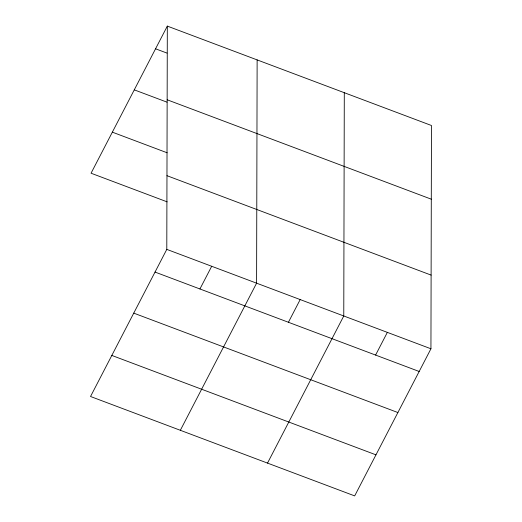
<?xml version="1.0" encoding="UTF-8"?>
<svg xmlns="http://www.w3.org/2000/svg" width="522" height="522" viewBox="0 0 522 522"><rect width="100%" height="100%" fill="white"/><g stroke="black" fill="none" stroke-linecap="round" stroke-linejoin="round"><path stroke-width="0.78" d="M166.792 249.379L167.321 26.1L431.466 125.502L430.937 348.781L354.679 495.9L90.534 396.498L166.792 249.379L430.937 348.781M257.131 59.899L256.602 283.172L180.344 430.291M344.298 92.701L343.77 315.98L267.512 463.099M167.321 26.1L91.063 173.219L167.17 201.864M199.933 288.966L211.697 266.272M288.418 322.27L300.183 299.576M375.592 355.071L387.35 332.377M155.563 48.794L166.975 53.087M167.151 99.78L431.289 199.182M134.278 89.856L167.001 102.168M112.347 132.157L167.144 152.783M166.968 175.692L431.113 275.101M155.027 272.073L419.173 371.475M133.743 313.128L397.888 412.537M111.819 355.436L375.957 454.838"/></g></svg>
